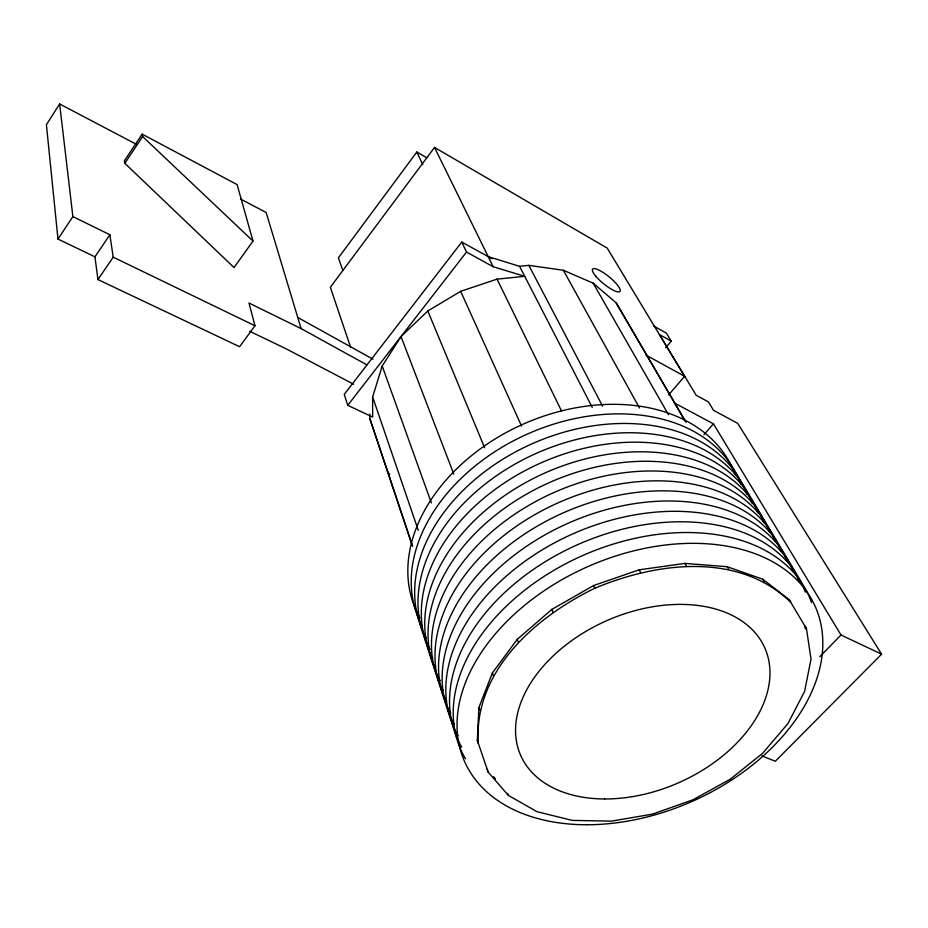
<?xml version="1.0" encoding="UTF-8"?>
<svg xmlns="http://www.w3.org/2000/svg" width="928" height="928" viewBox="0 0 928 928"><rect width="100%" height="100%" fill="white"/><g stroke="black" fill="none" stroke-linecap="round" stroke-linejoin="round"><path stroke-width="1.39" d="M477.317 740.358L478.906 707.496L492.385 672.974L517.221 639.38L551.824 609.406L593.595 585.545L639.206 569.804L684.957 563.4L727.192 566.718L762.723 579.211L789.136 599.592L806.467 628.697L811.026 659.193L804.564 691.499L787.965 723.515L762.607 753.316L730.208 779.253L692.764 799.89L652.43 814.134L611.471 821.141L572.24 820.387L537.103 811.733L508.37 795.412L488.174 772.154L477.317 740.358L478.268 743.212C473.524 671.118 535.479 617.085 594.813 588.259C656.444 562.356 738.305 551.499 790.668 602.214L789.136 599.592M372.638 396.964L382.208 366.003L401 336.574L466.506 252.056L461.773 242.046L344.265 394.365L347.756 405.316L372.662 417.055L372.638 396.964L418.284 530.34M136.602 144.42L59.647 103.971L46.4 124.665L57.977 239.053L94.934 256.824L97.95 279.572L239.61 346.724L254.968 325.763L248.982 303.027L301.113 328.605L366.838 364.832M57.977 239.053L72.871 216.584L59.647 103.971M142.158 134.154L124.375 160.834L124.804 163.282L234.053 267.566L252.996 241.071L237.104 184.591L142.158 134.154L142.634 136.544L252.996 241.071M124.804 163.282L142.634 136.544M94.934 256.824L109.864 234.738L72.871 216.584M97.95 279.572L113.204 257.16L109.864 234.738M426.822 157.795L416.834 152.018L338.384 257.856L342.722 270.094M668.589 394.922L684.62 376.316L607.19 248.101L434.536 147.424L330.345 287.297L350.691 347.478M347.756 405.316L401 336.574L427.808 310.984L460.671 291.311L497.048 279.131L524.726 276.324L592.226 407.369M665.689 347.71L671.269 341.156L666.35 333.106L653.741 326.018M703.946 434.652L713.458 423.852L674.494 403.03M819.83 656.699L840.988 634.984L881.6 654.182L775.309 761.285L762.027 755.902M461.773 242.046L488.221 256.65L519.564 266.301L528.832 265.373L563.366 270.257L593.154 283.156L616.157 302.853L686.14 422.391M466.506 252.056L493.139 266.719L524.726 276.324L519.564 266.301M249.597 331.226L286.079 348.777L353.672 384.238M113.204 257.16L254.968 325.763M240.503 199.01L266.15 212.5L301.113 328.605M646.027 355.099L684.62 376.316M434.536 147.424L488.221 256.65L492.026 258.75M297.76 317.457L372.986 359.194M671.269 341.156L659.472 334.544L696.174 395.247L708.389 401.894L713.516 410.28L737.702 423.377L881.6 654.182M493.638 776.701L495.471 778.812M369.727 414.039L369.738 418.366L387.892 472.12L389.667 474.394M713.458 423.852L840.988 634.984M806.467 628.697L804.936 626.087L805.353 628.848M616.157 302.853L685.212 421.324M593.154 283.156L668.496 414.688M762.723 579.211L764.22 581.821M563.366 270.257L639.473 407.984M727.192 566.718L728.642 569.34M528.832 265.373L602.585 406.151M684.957 563.4L686.349 566.057M488.221 256.65L493.139 266.719M497.048 279.131L561.544 411.011M639.206 569.804L640.517 572.472M416.834 152.018L422.785 164.674M460.671 291.311L521.536 426.033M593.595 585.545L594.813 588.259M427.808 310.984L484.636 447.737M551.824 609.406L552.96 612.155M401 336.574L453.792 474.092M517.221 639.38L518.3 642.164M382.208 366.003L431.358 502.93M492.385 672.974L493.394 675.793M478.906 707.496L479.869 710.338M507.72 793.51L508.37 795.412M387.892 472.12L412.682 546.314M487.212 769.3L488.174 772.154M369.738 418.366L412.241 545.571M457.991 735.649A187.502 128.099 -23.9 0 1 571.172 534.621A187.502 128.099 -23.9 0 1 798.996 581.636M450.753 713.203A184.823 127.797 -23.9 0 1 561.649 513.59A184.823 127.797 -23.9 0 1 786.816 561.254M446.519 701.023A183.5 127.635 -23.9 0 1 557.902 502.918A183.5 127.635 -23.9 0 1 780.866 551.278M454.349 724.35A186.157 127.948 -23.9 0 1 566.382 524.018A186.157 127.948 -23.9 0 1 792.86 571.37M443.027 690.2A182.213 127.472 -23.9 0 1 553.32 492.803A182.213 127.472 -23.9 0 1 774.984 541.442M465.45 758.744A190.275 128.354 -23.8 0 1 580.986 556.301A190.275 128.354 -23.8 0 1 811.524 602.62M461.692 747.11A188.883 128.226 -23.9 0 1 576.044 545.374A188.883 128.226 -23.9 0 1 805.214 592.052M440.255 680.711A180.925 127.298 -23.9 0 1 547.914 483.233A180.925 127.298 -23.9 0 1 769.196 531.744M434.211 665.318A179.696 127.113 -24 0 1 547.253 471.958A179.696 127.113 -24 0 1 763.593 522.36M432.796 658.544A178.42 126.927 -24 0 1 540.003 463.316A178.42 126.927 -24 0 1 757.851 512.743M430.151 649.391A177.178 126.718 -24 0 1 534.714 454.059A177.178 126.718 -24 0 1 752.225 503.312M426.138 637.907A175.96 126.521 -24 0 1 531.292 444.129A175.96 126.521 -24 0 1 746.669 494.009M422.043 626.064A174.684 126.289 -24 0 1 527.742 433.898A174.684 126.289 -24 0 1 740.927 484.404M420.013 617.99A173.432 126.057 -24 0 1 521.513 424.896A173.432 126.057 -24 0 1 735.196 474.811M604.58 798.962A133.365 88.659 -23.7 0 0 766.934 653.474A133.365 88.659 -23.7 0 0 556.765 652.593A133.365 88.659 -23.7 0 0 604.58 798.962M587.215 824.748A191.69 128.458 -23.8 0 0 817.928 613.338A191.69 128.458 -23.8 0 0 514.634 613.953A191.69 128.458 -23.8 0 0 587.215 824.748M595.938 276.393A17.69 4.42 39.2 0 0 619.626 291.705A17.69 4.42 39.2 0 0 603.316 272.6A17.69 4.42 39.2 0 0 595.938 276.393"/></g></svg>
